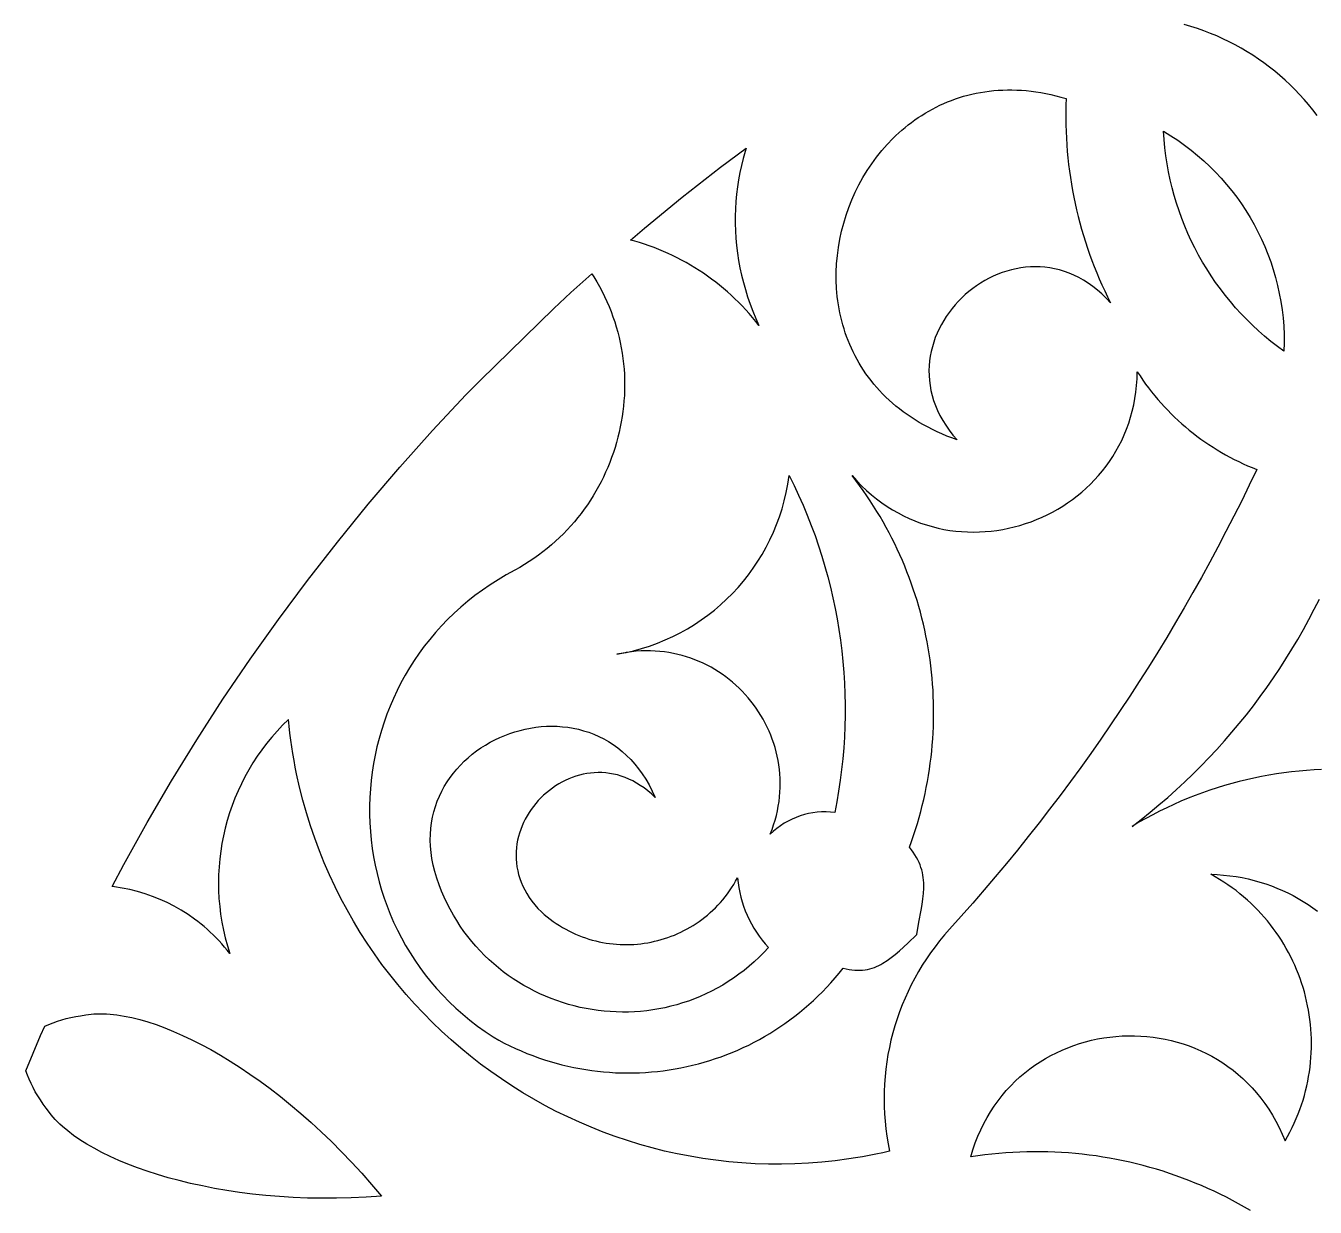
# Model space of a CAD drawing. Extents: x -1145 to -490, y -328 to 327.
# Drawn here: x -933.3 to -859.5, y 39.4 to 106.9 of the extents above; entities that cross this region are included whole.
import ezdxf

# ---------------------------------------------------------------- set-up
doc = ezdxf.new("R2010")
doc.units = 0
doc.layers.add('LAYER_1', color=18, linetype='CONTINUOUS')

msp = doc.modelspace()

# ---------------------------------------------------------------- linework, layer by layer
at = {"layer": 'LAYER_1'}
for points in [[(-859.421, 101.824), (-859.659, 102.134), (-859.905, 102.437), (-860.16, 102.733), (-860.422, 103.021), (-860.691, 103.302), (-860.968, 103.575), (-861.253, 103.841), (-861.544, 104.098), (-861.842, 104.347), (-862.147, 104.588), (-862.459, 104.821), (-862.776, 105.045), (-863.1, 105.261), (-863.43, 105.468), (-863.766, 105.666), (-864.108, 105.854), (-864.455, 106.034), (-864.807, 106.204), (-865.165, 106.365), (-865.527, 106.516), (-865.894, 106.657), (-866.266, 106.788), (-866.643, 106.909), (-867.023, 107.02)], [(-859.161, 64.395), (-859.593, 64.375), (-860.025, 64.347), (-860.456, 64.31), (-860.887, 64.265), (-861.317, 64.211), (-861.747, 64.15), (-862.176, 64.08), (-862.604, 64.001), (-863.031, 63.914), (-863.457, 63.819), (-863.881, 63.716), (-864.304, 63.604), (-864.726, 63.484), (-865.145, 63.355), (-865.563, 63.218), (-865.98, 63.072), (-866.394, 62.918), (-866.806, 62.755), (-867.215, 62.584), (-867.622, 62.405), (-868.027, 62.216), (-868.429, 62.02), (-868.828, 61.815), (-869.225, 61.601), (-869.618, 61.379), (-870.008, 61.148), (-869.486, 61.55), (-868.972, 61.96), (-868.466, 62.38), (-867.968, 62.808), (-867.478, 63.245), (-866.997, 63.69), (-866.525, 64.143), (-866.061, 64.604), (-865.606, 65.074), (-865.159, 65.551), (-864.722, 66.036), (-864.294, 66.529), (-863.874, 67.029), (-863.464, 67.537), (-863.063, 68.052), (-862.672, 68.573), (-862.29, 69.102), (-861.917, 69.638), (-861.554, 70.18), (-861.201, 70.729), (-860.858, 71.285), (-860.525, 71.847), (-860.202, 72.414), (-859.889, 72.988), (-859.586, 73.568), (-859.293, 74.154)], [(-863.227, 39.17), (-863.567, 39.368), (-863.911, 39.56), (-864.257, 39.747), (-864.606, 39.928), (-864.957, 40.103), (-865.312, 40.272), (-865.669, 40.435), (-866.028, 40.593), (-866.39, 40.745), (-866.755, 40.89), (-867.122, 41.03), (-867.491, 41.164), (-867.862, 41.292), (-868.236, 41.413), (-868.611, 41.529), (-868.988, 41.638), (-869.368, 41.742), (-869.749, 41.839), (-870.131, 41.93), (-870.516, 42.014), (-870.902, 42.093), (-871.289, 42.165), (-871.678, 42.231), (-872.068, 42.29), (-872.46, 42.343), (-872.853, 42.39), (-873.246, 42.43), (-873.641, 42.464), (-874.037, 42.491), (-874.434, 42.512), (-874.832, 42.526), (-875.23, 42.533), (-875.629, 42.534), (-876.028, 42.528), (-876.428, 42.516), (-876.829, 42.497), (-877.23, 42.471), (-877.631, 42.438), (-878.032, 42.399), (-878.434, 42.353), (-878.835, 42.3), (-879.237, 42.24), (-879.115, 42.644), (-878.979, 43.037), (-878.829, 43.418), (-878.667, 43.787), (-878.492, 44.144), (-878.305, 44.489), (-878.106, 44.821), (-877.896, 45.142), (-877.675, 45.451), (-877.443, 45.747), (-877.202, 46.031), (-876.951, 46.304), (-876.691, 46.563), (-876.422, 46.811), (-876.144, 47.047), (-875.859, 47.27), (-875.567, 47.481), (-875.267, 47.679), (-874.961, 47.866), (-874.649, 48.04), (-874.331, 48.201), (-874.007, 48.35), (-873.679, 48.487), (-873.346, 48.612), (-873.009, 48.724), (-872.669, 48.823), (-872.325, 48.91), (-871.979, 48.984), (-871.63, 49.046), (-871.279, 49.096), (-870.927, 49.132), (-870.574, 49.157), (-870.22, 49.168), (-869.866, 49.167), (-869.512, 49.153), (-869.159, 49.127), (-868.807, 49.088), (-868.456, 49.036), (-868.107, 48.971), (-867.761, 48.894), (-867.417, 48.804), (-867.077, 48.701), (-866.74, 48.585), (-866.407, 48.456), (-866.079, 48.314), (-865.756, 48.16), (-865.437, 47.992), (-865.125, 47.812), (-864.819, 47.619), (-864.519, 47.412), (-864.227, 47.193), (-863.942, 46.961), (-863.665, 46.715), (-863.396, 46.457), (-863.136, 46.185), (-862.885, 45.901), (-862.643, 45.603), (-862.412, 45.292), (-862.191, 44.967), (-861.981, 44.63), (-861.782, 44.279), (-861.595, 43.916), (-861.42, 43.538), (-861.257, 43.148), (-861.113, 43.401), (-860.977, 43.656), (-860.848, 43.913), (-860.726, 44.172), (-860.612, 44.433), (-860.505, 44.696), (-860.405, 44.959), (-860.312, 45.225), (-860.227, 45.491), (-860.148, 45.759), (-860.077, 46.027), (-860.012, 46.297), (-859.955, 46.567), (-859.905, 46.838), (-859.861, 47.109), (-859.825, 47.381), (-859.795, 47.653), (-859.772, 47.925), (-859.756, 48.197), (-859.747, 48.469), (-859.744, 48.741), (-859.748, 49.012), (-859.759, 49.283), (-859.777, 49.553), (-859.801, 49.822), (-859.831, 50.091), (-859.868, 50.358), (-859.912, 50.625), (-859.962, 50.89), (-860.018, 51.154), (-860.081, 51.416), (-860.15, 51.677), (-860.226, 51.936), (-860.308, 52.192), (-860.396, 52.447), (-860.49, 52.7), (-860.59, 52.951), (-860.697, 53.199), (-860.809, 53.445), (-860.928, 53.688), (-861.053, 53.928), (-861.183, 54.166), (-861.32, 54.4), (-861.462, 54.631), (-861.611, 54.859), (-861.765, 55.084), (-861.925, 55.305), (-862.091, 55.523), (-862.263, 55.737), (-862.44, 55.946), (-862.623, 56.152), (-862.812, 56.354), (-863.006, 56.552), (-863.206, 56.745), (-863.411, 56.933), (-863.622, 57.117), (-863.838, 57.296), (-864.06, 57.471), (-864.287, 57.64), (-864.52, 57.804), (-864.758, 57.963), (-865.001, 58.117), (-865.249, 58.265), (-865.503, 58.407), (-865.134, 58.392), (-864.771, 58.365), (-864.411, 58.326), (-864.057, 58.275), (-863.707, 58.214), (-863.362, 58.141), (-863.022, 58.058), (-862.688, 57.964), (-862.358, 57.859), (-862.035, 57.745), (-861.717, 57.62), (-861.404, 57.486), (-861.098, 57.343), (-860.798, 57.19), (-860.503, 57.028), (-860.215, 56.857), (-859.934, 56.678), (-859.659, 56.49), (-859.39, 56.295)]]:
    msp.add_lwpolyline(points, dxfattribs=at)
for points in [[(-876.607, 103.275), (-876.336, 103.261), (-876.062, 103.24), (-875.786, 103.211), (-875.507, 103.174), (-875.225, 103.13), (-874.941, 103.078), (-874.655, 103.018), (-874.366, 102.951), (-874.075, 102.875), (-873.781, 102.791), (-873.794, 102.411), (-873.8, 102.032), (-873.801, 101.653), (-873.795, 101.274), (-873.784, 100.895), (-873.766, 100.517), (-873.742, 100.14), (-873.713, 99.763), (-873.677, 99.387), (-873.635, 99.011), (-873.588, 98.637), (-873.534, 98.264), (-873.475, 97.891), (-873.409, 97.52), (-873.338, 97.149), (-873.261, 96.78), (-873.177, 96.412), (-873.089, 96.046), (-872.994, 95.681), (-872.893, 95.317), (-872.787, 94.955), (-872.674, 94.595), (-872.556, 94.236), (-872.433, 93.879), (-872.303, 93.524), (-872.168, 93.171), (-872.027, 92.819), (-871.88, 92.47), (-871.728, 92.123), (-871.57, 91.778), (-871.406, 91.436), (-871.237, 91.096), (-871.484, 91.36), (-871.737, 91.605), (-871.993, 91.83), (-872.254, 92.037), (-872.519, 92.224), (-872.786, 92.394), (-873.057, 92.545), (-873.329, 92.68), (-873.604, 92.796), (-873.881, 92.897), (-874.158, 92.98), (-874.436, 93.048), (-874.715, 93.099), (-874.994, 93.136), (-875.272, 93.157), (-875.55, 93.164), (-875.826, 93.156), (-876.101, 93.135), (-876.373, 93.099), (-876.643, 93.051), (-876.911, 92.99), (-877.175, 92.916), (-877.435, 92.83), (-877.692, 92.732), (-877.944, 92.623), (-878.191, 92.503), (-878.433, 92.371), (-878.669, 92.23), (-878.899, 92.079), (-879.123, 91.918), (-879.34, 91.747), (-879.55, 91.568), (-879.752, 91.38), (-879.946, 91.184), (-880.131, 90.98), (-880.308, 90.769), (-880.475, 90.55), (-880.633, 90.325), (-880.78, 90.093), (-880.918, 89.855), (-881.044, 89.611), (-881.159, 89.363), (-881.262, 89.109), (-881.353, 88.85), (-881.432, 88.587), (-881.498, 88.321), (-881.551, 88.05), (-881.59, 87.777), (-881.614, 87.501), (-881.625, 87.222), (-881.62, 86.941), (-881.6, 86.658), (-881.565, 86.374), (-881.513, 86.089), (-881.445, 85.803), (-881.36, 85.517), (-881.257, 85.231), (-881.137, 84.946), (-880.999, 84.661), (-880.842, 84.377), (-880.667, 84.095), (-880.472, 83.814), (-880.257, 83.536), (-880.022, 83.26), (-880.316, 83.367), (-880.602, 83.48), (-880.882, 83.597), (-881.155, 83.72), (-881.421, 83.847), (-881.68, 83.979), (-881.933, 84.115), (-882.179, 84.256), (-882.418, 84.402), (-882.65, 84.552), (-882.876, 84.706), (-883.095, 84.864), (-883.308, 85.026), (-883.515, 85.192), (-883.715, 85.362), (-883.908, 85.535), (-884.095, 85.712), (-884.276, 85.893), (-884.45, 86.076), (-884.618, 86.263), (-884.78, 86.454), (-884.936, 86.647), (-885.086, 86.843), (-885.229, 87.042), (-885.367, 87.244), (-885.498, 87.448), (-885.623, 87.655), (-885.743, 87.864), (-885.856, 88.076), (-885.964, 88.29), (-886.065, 88.505), (-886.161, 88.723), (-886.251, 88.943), (-886.335, 89.164), (-886.414, 89.388), (-886.487, 89.612), (-886.554, 89.838), (-886.616, 90.066), (-886.672, 90.295), (-886.722, 90.524), (-886.767, 90.755), (-886.807, 90.987), (-886.841, 91.22), (-886.869, 91.453), (-886.911, 91.922), (-886.931, 92.392), (-886.93, 92.863), (-886.909, 93.333), (-886.868, 93.803), (-886.807, 94.271), (-886.726, 94.736), (-886.625, 95.198), (-886.506, 95.656), (-886.368, 96.108), (-886.211, 96.554), (-886.036, 96.994), (-885.844, 97.425), (-885.633, 97.848), (-885.406, 98.262), (-885.161, 98.666), (-884.899, 99.058), (-884.622, 99.439), (-884.328, 99.806), (-884.018, 100.16), (-883.692, 100.5), (-883.524, 100.664), (-883.351, 100.824), (-883.175, 100.98), (-882.996, 101.132), (-882.812, 101.28), (-882.625, 101.424), (-882.435, 101.562), (-882.241, 101.697), (-882.043, 101.826), (-881.842, 101.951), (-881.637, 102.071), (-881.429, 102.186), (-881.218, 102.296), (-881.003, 102.401), (-880.785, 102.5), (-880.563, 102.594), (-880.339, 102.683), (-880.111, 102.766), (-879.88, 102.843), (-879.646, 102.914), (-879.409, 102.979), (-879.169, 103.039), (-878.926, 103.092), (-878.679, 103.139), (-878.43, 103.179), (-878.178, 103.213), (-877.923, 103.241), (-877.666, 103.261), (-877.405, 103.275), (-877.142, 103.282), (-876.876, 103.282)], [(-867.797, 100.663), (-867.397, 100.4), (-867.007, 100.124), (-866.628, 99.836), (-866.261, 99.536), (-865.905, 99.225), (-865.561, 98.904), (-865.229, 98.571), (-864.908, 98.228), (-864.6, 97.876), (-864.305, 97.514), (-864.022, 97.142), (-863.752, 96.762), (-863.495, 96.373), (-863.251, 95.976), (-863.02, 95.572), (-862.804, 95.16), (-862.6, 94.74), (-862.411, 94.314), (-862.237, 93.882), (-862.076, 93.444), (-861.93, 93), (-861.799, 92.55), (-861.683, 92.096), (-861.582, 91.637), (-861.496, 91.174), (-861.426, 90.707), (-861.371, 90.236), (-861.333, 89.762), (-861.31, 89.285), (-861.304, 88.806), (-861.315, 88.325), (-861.694, 88.604), (-862.064, 88.894), (-862.425, 89.192), (-862.776, 89.501), (-863.117, 89.818), (-863.449, 90.144), (-863.771, 90.478), (-864.083, 90.821), (-864.384, 91.172), (-864.676, 91.53), (-864.956, 91.897), (-865.227, 92.27), (-865.486, 92.651), (-865.735, 93.038), (-865.973, 93.432), (-866.199, 93.833), (-866.415, 94.24), (-866.619, 94.652), (-866.811, 95.071), (-866.992, 95.494), (-867.161, 95.923), (-867.319, 96.357), (-867.464, 96.795), (-867.597, 97.238), (-867.718, 97.686), (-867.826, 98.137), (-867.922, 98.592), (-868.005, 99.05), (-868.076, 99.512), (-868.133, 99.976), (-868.178, 100.444), (-868.209, 100.914)], [(-892.145, 99.764), (-892.257, 99.363), (-892.357, 98.958), (-892.445, 98.55), (-892.52, 98.14), (-892.583, 97.727), (-892.633, 97.312), (-892.671, 96.895), (-892.696, 96.477), (-892.708, 96.057), (-892.708, 95.636), (-892.694, 95.215), (-892.669, 94.793), (-892.63, 94.371), (-892.579, 93.949), (-892.514, 93.528), (-892.437, 93.108), (-892.347, 92.688), (-892.244, 92.27), (-892.128, 91.854), (-891.999, 91.439), (-891.857, 91.027), (-891.702, 90.618), (-891.533, 90.211), (-891.352, 89.807), (-891.535, 90.039), (-891.722, 90.266), (-891.914, 90.489), (-892.111, 90.707), (-892.311, 90.921), (-892.516, 91.13), (-892.725, 91.335), (-892.938, 91.535), (-893.155, 91.73), (-893.376, 91.92), (-893.601, 92.105), (-893.829, 92.286), (-894.061, 92.461), (-894.296, 92.631), (-894.534, 92.797), (-894.776, 92.957), (-895.022, 93.111), (-895.27, 93.261), (-895.521, 93.405), (-895.775, 93.544), (-896.032, 93.678), (-896.292, 93.805), (-896.555, 93.928), (-896.82, 94.045), (-897.087, 94.156), (-897.357, 94.261), (-897.63, 94.361), (-897.904, 94.454), (-898.181, 94.542), (-898.459, 94.624), (-898.708, 94.691), (-897.904, 95.378), (-895.742, 97.144), (-893.543, 98.859), (-892.089, 99.942)], [(-900.804, 92.58), (-900.636, 92.305), (-900.477, 92.027), (-900.327, 91.746), (-900.186, 91.463), (-900.052, 91.177), (-899.928, 90.889), (-899.811, 90.599), (-899.703, 90.307), (-899.603, 90.013), (-899.512, 89.717), (-899.429, 89.42), (-899.354, 89.122), (-899.287, 88.822), (-899.228, 88.522), (-899.177, 88.22), (-899.134, 87.918), (-899.099, 87.615), (-899.072, 87.312), (-899.053, 87.009), (-899.042, 86.706), (-899.038, 86.402), (-899.042, 86.099), (-899.054, 85.797), (-899.074, 85.494), (-899.101, 85.193), (-899.135, 84.892), (-899.177, 84.593), (-899.227, 84.294), (-899.284, 83.997), (-899.348, 83.702), (-899.42, 83.408), (-899.499, 83.115), (-899.585, 82.825), (-899.679, 82.537), (-899.779, 82.251), (-899.887, 81.968), (-900.002, 81.687), (-900.124, 81.409), (-900.252, 81.133), (-900.388, 80.861), (-900.531, 80.592), (-900.68, 80.327), (-900.836, 80.064), (-900.999, 79.806), (-901.169, 79.551), (-901.345, 79.301), (-901.528, 79.054), (-901.718, 78.812), (-901.914, 78.574), (-902.117, 78.341), (-902.326, 78.112), (-902.541, 77.889), (-902.763, 77.67), (-902.991, 77.457), (-903.225, 77.249), (-903.466, 77.047), (-903.713, 76.851), (-903.966, 76.66), (-904.225, 76.475), (-904.49, 76.296), (-904.761, 76.124), (-905.038, 75.958), (-905.321, 75.799), (-905.806, 75.535), (-906.276, 75.258), (-906.733, 74.968), (-907.175, 74.665), (-907.602, 74.351), (-908.015, 74.024), (-908.413, 73.687), (-908.797, 73.339), (-909.167, 72.981), (-909.522, 72.612), (-909.862, 72.235), (-910.187, 71.847), (-910.499, 71.452), (-910.795, 71.048), (-911.077, 70.635), (-911.344, 70.216), (-911.596, 69.789), (-911.834, 69.355), (-912.057, 68.916), (-912.266, 68.47), (-912.459, 68.018), (-912.638, 67.562), (-912.802, 67.101), (-912.951, 66.635), (-913.085, 66.166), (-913.205, 65.693), (-913.309, 65.217), (-913.399, 64.738), (-913.474, 64.257), (-913.534, 63.774), (-913.579, 63.29), (-913.609, 62.804), (-913.624, 62.318), (-913.624, 61.831), (-913.609, 61.345), (-913.579, 60.859), (-913.534, 60.374), (-913.474, 59.89), (-913.398, 59.409), (-913.308, 58.929), (-913.203, 58.451), (-913.082, 57.977), (-912.946, 57.506), (-912.795, 57.039), (-912.629, 56.576), (-912.447, 56.117), (-912.251, 55.663), (-912.039, 55.215), (-911.812, 54.773), (-911.569, 54.336), (-911.311, 53.906), (-911.038, 53.484), (-910.75, 53.068), (-910.446, 52.66), (-910.127, 52.261), (-909.792, 51.87), (-909.442, 51.488), (-909.076, 51.115), (-908.695, 50.752), (-908.299, 50.4), (-907.887, 50.058), (-907.459, 49.727), (-907.016, 49.407), (-906.558, 49.099), (-906.241, 48.923), (-905.922, 48.754), (-905.601, 48.594), (-905.277, 48.442), (-904.952, 48.298), (-904.624, 48.162), (-904.294, 48.033), (-903.963, 47.913), (-903.63, 47.8), (-903.295, 47.696), (-902.959, 47.599), (-902.622, 47.51), (-902.284, 47.429), (-901.945, 47.356), (-901.605, 47.29), (-901.264, 47.232), (-900.922, 47.182), (-900.58, 47.139), (-900.238, 47.104), (-899.896, 47.077), (-899.553, 47.057), (-899.21, 47.045), (-898.868, 47.04), (-898.526, 47.043), (-898.184, 47.054), (-897.843, 47.071), (-897.503, 47.097), (-897.163, 47.129), (-896.824, 47.169), (-896.486, 47.217), (-896.15, 47.272), (-895.815, 47.334), (-895.481, 47.403), (-895.148, 47.48), (-894.818, 47.564), (-894.489, 47.655), (-894.162, 47.753), (-893.838, 47.859), (-893.515, 47.971), (-893.195, 48.091), (-892.877, 48.218), (-892.562, 48.352), (-892.25, 48.493), (-891.94, 48.64), (-891.633, 48.795), (-891.33, 48.957), (-891.03, 49.126), (-890.733, 49.302), (-890.439, 49.484), (-890.149, 49.674), (-889.863, 49.87), (-889.581, 50.073), (-889.302, 50.283), (-889.028, 50.5), (-888.758, 50.723), (-888.493, 50.953), (-888.232, 51.19), (-887.975, 51.434), (-887.723, 51.684), (-887.476, 51.941), (-887.235, 52.204), (-886.998, 52.474), (-886.766, 52.75), (-886.54, 53.033), (-886.366, 52.992), (-886.197, 52.959), (-886.033, 52.936), (-885.874, 52.921), (-885.72, 52.914), (-885.57, 52.915), (-885.425, 52.924), (-885.283, 52.941), (-885.145, 52.965), (-885.011, 52.996), (-884.879, 53.033), (-884.75, 53.078), (-884.624, 53.128), (-884.5, 53.185), (-884.378, 53.247), (-884.257, 53.315), (-884.02, 53.467), (-883.786, 53.637), (-883.554, 53.825), (-883.32, 54.029), (-882.84, 54.473), (-882.329, 54.955), (-882.198, 55.676), (-882.07, 56.356), (-882.015, 56.682), (-881.97, 57.001), (-881.939, 57.312), (-881.923, 57.618), (-881.927, 57.918), (-881.937, 58.067), (-881.953, 58.215), (-881.975, 58.362), (-882.004, 58.508), (-882.041, 58.653), (-882.084, 58.798), (-882.136, 58.943), (-882.195, 59.087), (-882.263, 59.231), (-882.341, 59.375), (-882.427, 59.519), (-882.524, 59.664), (-882.63, 59.808), (-882.747, 59.953), (-882.625, 60.29), (-882.508, 60.629), (-882.397, 60.968), (-882.291, 61.308), (-882.191, 61.65), (-882.097, 61.992), (-882.009, 62.336), (-881.926, 62.68), (-881.849, 63.025), (-881.778, 63.37), (-881.712, 63.717), (-881.652, 64.063), (-881.598, 64.411), (-881.549, 64.758), (-881.505, 65.106), (-881.468, 65.455), (-881.435, 65.803), (-881.409, 66.152), (-881.388, 66.501), (-881.372, 66.85), (-881.362, 67.198), (-881.358, 67.547), (-881.359, 67.896), (-881.366, 68.244), (-881.378, 68.592), (-881.395, 68.939), (-881.418, 69.286), (-881.447, 69.633), (-881.481, 69.979), (-881.52, 70.325), (-881.565, 70.669), (-881.615, 71.013), (-881.671, 71.356), (-881.732, 71.699), (-881.799, 72.04), (-881.87, 72.38), (-881.948, 72.719), (-882.03, 73.057), (-882.118, 73.394), (-882.212, 73.73), (-882.31, 74.064), (-882.414, 74.396), (-882.523, 74.727), (-882.638, 75.057), (-882.758, 75.385), (-882.883, 75.711), (-883.013, 76.036), (-883.149, 76.359), (-883.29, 76.679), (-883.436, 76.998), (-883.587, 77.315), (-883.744, 77.63), (-883.906, 77.942), (-884.073, 78.253), (-884.245, 78.561), (-884.422, 78.867), (-884.605, 79.17), (-884.792, 79.471), (-884.985, 79.769), (-885.183, 80.065), (-885.386, 80.358), (-885.595, 80.648), (-885.808, 80.935), (-886.026, 81.22), (-885.759, 80.922), (-885.484, 80.639), (-885.202, 80.372), (-884.915, 80.119), (-884.621, 79.882), (-884.323, 79.659), (-884.019, 79.451), (-883.71, 79.257), (-883.396, 79.078), (-883.079, 78.912), (-882.758, 78.761), (-882.433, 78.624), (-882.106, 78.5), (-881.776, 78.39), (-881.443, 78.294), (-881.109, 78.211), (-880.773, 78.141), (-880.436, 78.084), (-880.098, 78.04), (-879.759, 78.008), (-879.42, 77.99), (-879.081, 77.984), (-878.743, 77.99), (-878.406, 78.008), (-878.07, 78.039), (-877.735, 78.081), (-877.403, 78.136), (-877.072, 78.202), (-876.745, 78.279), (-876.42, 78.368), (-876.099, 78.468), (-875.782, 78.579), (-875.468, 78.701), (-875.159, 78.834), (-874.855, 78.977), (-874.556, 79.131), (-874.262, 79.296), (-873.975, 79.471), (-873.693, 79.655), (-873.418, 79.85), (-873.15, 80.055), (-872.889, 80.269), (-872.636, 80.493), (-872.391, 80.726), (-872.154, 80.969), (-871.926, 81.221), (-871.707, 81.481), (-871.497, 81.751), (-871.297, 82.029), (-871.107, 82.316), (-870.927, 82.611), (-870.759, 82.914), (-870.601, 83.226), (-870.455, 83.546), (-870.321, 83.873), (-870.199, 84.208), (-870.09, 84.551), (-869.993, 84.901), (-869.91, 85.259), (-869.841, 85.624), (-869.785, 85.995), (-869.744, 86.374), (-869.718, 86.759), (-869.706, 87.151), (-869.552, 86.915), (-869.393, 86.683), (-869.229, 86.454), (-869.061, 86.228), (-868.889, 86.006), (-868.713, 85.788), (-868.532, 85.574), (-868.348, 85.363), (-868.16, 85.156), (-867.967, 84.953), (-867.771, 84.754), (-867.571, 84.558), (-867.367, 84.367), (-867.16, 84.18), (-866.949, 83.997), (-866.735, 83.818), (-866.517, 83.644), (-866.295, 83.473), (-866.07, 83.307), (-865.842, 83.146), (-865.611, 82.989), (-865.376, 82.836), (-865.139, 82.688), (-864.898, 82.544), (-864.655, 82.405), (-864.408, 82.271), (-864.159, 82.142), (-863.906, 82.017), (-863.651, 81.897), (-863.394, 81.782), (-863.134, 81.672), (-862.871, 81.567), (-863.299, 80.671), (-863.736, 79.779), (-864.181, 78.891), (-864.633, 78.008), (-865.094, 77.129), (-865.563, 76.255), (-866.04, 75.385), (-866.525, 74.519), (-867.017, 73.659), (-867.518, 72.803), (-868.026, 71.952), (-868.542, 71.106), (-869.066, 70.264), (-869.597, 69.428), (-870.137, 68.596), (-870.683, 67.77), (-871.238, 66.948), (-871.8, 66.132), (-872.37, 65.321), (-872.947, 64.515), (-873.531, 63.715), (-874.123, 62.92), (-874.723, 62.13), (-875.33, 61.346), (-875.944, 60.567), (-876.565, 59.793), (-877.194, 59.026), (-877.83, 58.264), (-878.473, 57.508), (-879.123, 56.757), (-879.781, 56.012), (-880.445, 55.274), (-880.451, 55.262), (-880.738, 54.936), (-881.014, 54.603), (-881.278, 54.263), (-881.532, 53.916), (-881.775, 53.563), (-882.007, 53.203), (-882.228, 52.838), (-882.437, 52.467), (-882.635, 52.09), (-882.821, 51.709), (-882.996, 51.322), (-883.159, 50.931), (-883.311, 50.536), (-883.451, 50.137), (-883.579, 49.734), (-883.695, 49.327), (-883.8, 48.918), (-883.892, 48.505), (-883.972, 48.09), (-884.04, 47.672), (-884.096, 47.252), (-884.14, 46.83), (-884.171, 46.407), (-884.19, 45.982), (-884.196, 45.556), (-884.19, 45.129), (-884.17, 44.702), (-884.139, 44.275), (-884.094, 43.847), (-884.036, 43.42), (-883.966, 42.993), (-883.882, 42.568), (-884.271, 42.48), (-884.659, 42.398), (-885.047, 42.321), (-885.435, 42.25), (-885.823, 42.185), (-886.21, 42.125), (-886.983, 42.022), (-887.755, 41.94), (-888.524, 41.88), (-889.291, 41.842), (-890.054, 41.824), (-890.815, 41.827), (-891.572, 41.851), (-892.326, 41.895), (-893.075, 41.96), (-893.819, 42.044), (-894.559, 42.148), (-895.294, 42.271), (-896.024, 42.414), (-896.747, 42.575), (-897.465, 42.756), (-898.176, 42.954), (-898.88, 43.171), (-899.577, 43.407), (-900.267, 43.659), (-900.95, 43.93), (-901.624, 44.218), (-902.289, 44.522), (-902.947, 44.844), (-903.595, 45.183), (-904.233, 45.537), (-904.863, 45.908), (-905.482, 46.295), (-906.09, 46.698), (-906.689, 47.116), (-907.276, 47.549), (-907.852, 47.997), (-908.416, 48.461), (-908.969, 48.938), (-909.509, 49.43), (-910.036, 49.936), (-910.551, 50.456), (-911.052, 50.989), (-911.54, 51.536), (-912.014, 52.096), (-912.474, 52.669), (-912.919, 53.255), (-913.35, 53.853), (-913.765, 54.463), (-914.165, 55.085), (-914.549, 55.719), (-914.916, 56.364), (-915.268, 57.021), (-915.602, 57.689), (-915.92, 58.367), (-916.219, 59.056), (-916.502, 59.756), (-916.766, 60.466), (-917.011, 61.185), (-917.238, 61.914), (-917.446, 62.653), (-917.634, 63.4), (-917.803, 64.157), (-917.88, 64.539), (-917.952, 64.922), (-918.019, 65.308), (-918.08, 65.696), (-918.137, 66.086), (-918.188, 66.478), (-918.234, 66.872), (-918.274, 67.268), (-918.606, 66.94), (-918.924, 66.602), (-919.228, 66.254), (-919.518, 65.897), (-919.794, 65.532), (-920.057, 65.158), (-920.305, 64.776), (-920.539, 64.387), (-920.759, 63.991), (-920.964, 63.588), (-921.155, 63.179), (-921.331, 62.764), (-921.493, 62.344), (-921.639, 61.918), (-921.771, 61.488), (-921.887, 61.054), (-921.989, 60.616), (-922.075, 60.175), (-922.146, 59.731), (-922.202, 59.284), (-922.242, 58.835), (-922.266, 58.384), (-922.274, 57.932), (-922.267, 57.479), (-922.244, 57.026), (-922.205, 56.572), (-922.149, 56.119), (-922.077, 55.667), (-921.989, 55.216), (-921.885, 54.766), (-921.764, 54.318), (-921.626, 53.873), (-921.775, 54.062), (-921.927, 54.246), (-922.084, 54.426), (-922.243, 54.602), (-922.407, 54.773), (-922.573, 54.939), (-922.743, 55.101), (-922.916, 55.258), (-923.092, 55.411), (-923.271, 55.559), (-923.453, 55.703), (-923.638, 55.842), (-924.015, 56.106), (-924.402, 56.351), (-924.799, 56.577), (-925.205, 56.784), (-925.618, 56.972), (-926.039, 57.141), (-926.466, 57.291), (-926.899, 57.421), (-927.337, 57.531), (-927.78, 57.621), (-928.226, 57.692), (-928.353, 57.706), (-927.686, 58.971), (-926.352, 61.37), (-924.962, 63.746), (-923.516, 66.098), (-922.015, 68.422), (-920.458, 70.718), (-918.848, 72.984), (-917.185, 75.217), (-915.471, 77.415), (-913.705, 79.577), (-911.89, 81.702), (-910.026, 83.787), (-908.115, 85.831), (-907.291, 86.673), (-903.092, 90.784), (-902.113, 91.699), (-900.922, 92.764)], [(-889.346, 80.653), (-889.081, 80.088), (-888.829, 79.519), (-888.588, 78.946), (-888.361, 78.368), (-888.146, 77.786), (-887.943, 77.201), (-887.753, 76.612), (-887.575, 76.019), (-887.41, 75.424), (-887.258, 74.825), (-887.118, 74.224), (-886.991, 73.621), (-886.876, 73.014), (-886.775, 72.406), (-886.686, 71.796), (-886.609, 71.184), (-886.546, 70.571), (-886.495, 69.956), (-886.458, 69.341), (-886.433, 68.724), (-886.421, 68.106), (-886.422, 67.489), (-886.436, 66.87), (-886.463, 66.252), (-886.503, 65.634), (-886.556, 65.016), (-886.622, 64.399), (-886.701, 63.782), (-886.794, 63.166), (-886.899, 62.551), (-887.018, 61.938), (-887.267, 61.965), (-887.516, 61.977), (-887.766, 61.974), (-888.016, 61.957), (-888.264, 61.925), (-888.51, 61.879), (-888.754, 61.82), (-888.994, 61.746), (-889.23, 61.66), (-889.461, 61.56), (-889.687, 61.447), (-889.907, 61.322), (-890.119, 61.184), (-890.324, 61.035), (-890.52, 60.873), (-890.707, 60.699), (-890.604, 60.967), (-890.512, 61.236), (-890.43, 61.504), (-890.358, 61.772), (-890.297, 62.04), (-890.246, 62.307), (-890.204, 62.574), (-890.173, 62.84), (-890.151, 63.104), (-890.139, 63.368), (-890.136, 63.63), (-890.142, 63.89), (-890.157, 64.149), (-890.182, 64.406), (-890.215, 64.661), (-890.256, 64.914), (-890.306, 65.164), (-890.365, 65.411), (-890.431, 65.656), (-890.506, 65.898), (-890.588, 66.137), (-890.679, 66.372), (-890.776, 66.604), (-890.882, 66.832), (-890.994, 67.057), (-891.114, 67.277), (-891.24, 67.494), (-891.374, 67.706), (-891.514, 67.913), (-891.661, 68.116), (-891.814, 68.314), (-891.973, 68.507), (-892.139, 68.695), (-892.31, 68.877), (-892.487, 69.054), (-892.67, 69.225), (-892.859, 69.391), (-893.052, 69.55), (-893.251, 69.703), (-893.455, 69.849), (-893.664, 69.989), (-893.878, 70.122), (-894.096, 70.249), (-894.319, 70.368), (-894.546, 70.48), (-894.778, 70.584), (-895.013, 70.681), (-895.252, 70.77), (-895.495, 70.851), (-895.742, 70.924), (-895.992, 70.988), (-896.245, 71.044), (-896.502, 71.092), (-896.761, 71.13), (-897.023, 71.16), (-897.288, 71.18), (-897.556, 71.191), (-897.826, 71.192), (-898.098, 71.184), (-898.372, 71.166), (-898.648, 71.138), (-898.926, 71.099), (-898.945, 71.096), (-898.531, 71.192), (-898.064, 71.32), (-897.605, 71.466), (-897.154, 71.63), (-896.712, 71.811), (-896.28, 72.009), (-895.857, 72.223), (-895.444, 72.453), (-895.042, 72.699), (-894.651, 72.96), (-894.27, 73.235), (-893.902, 73.525), (-893.545, 73.829), (-893.201, 74.146), (-892.869, 74.477), (-892.551, 74.82), (-892.246, 75.175), (-891.955, 75.542), (-891.679, 75.921), (-891.417, 76.311), (-891.17, 76.711), (-890.939, 77.122), (-890.724, 77.543), (-890.525, 77.973), (-890.343, 78.412), (-890.178, 78.859), (-890.031, 79.315), (-889.901, 79.779), (-889.79, 80.25), (-889.697, 80.728), (-889.623, 81.213)], [(-899.005, 71.082), (-899.487, 70.991), (-899.206, 71.05), (-898.945, 71.096)], [(-902.893, 66.872), (-902.587, 66.851), (-902.282, 66.815), (-901.98, 66.766), (-901.679, 66.701), (-901.382, 66.622), (-901.088, 66.528), (-900.798, 66.419), (-900.512, 66.294), (-900.232, 66.153), (-899.957, 65.997), (-899.688, 65.825), (-899.427, 65.636), (-899.172, 65.431), (-898.925, 65.209), (-898.687, 64.97), (-898.457, 64.714), (-898.237, 64.441), (-898.027, 64.15), (-897.828, 63.842), (-897.639, 63.515), (-897.462, 63.17), (-897.298, 62.807), (-897.504, 63.002), (-897.714, 63.181), (-897.926, 63.345), (-898.14, 63.494), (-898.356, 63.629), (-898.573, 63.749), (-898.792, 63.854), (-899.012, 63.946), (-899.233, 64.024), (-899.454, 64.089), (-899.675, 64.141), (-899.897, 64.181), (-900.117, 64.208), (-900.337, 64.223), (-900.556, 64.226), (-900.774, 64.218), (-900.99, 64.199), (-901.203, 64.169), (-901.415, 64.128), (-901.624, 64.077), (-901.831, 64.016), (-902.034, 63.946), (-902.234, 63.866), (-902.43, 63.777), (-902.622, 63.679), (-902.809, 63.573), (-902.992, 63.459), (-903.17, 63.337), (-903.343, 63.207), (-903.511, 63.07), (-903.672, 62.926), (-903.828, 62.776), (-903.977, 62.619), (-904.119, 62.456), (-904.255, 62.288), (-904.383, 62.114), (-904.503, 61.934), (-904.616, 61.75), (-904.72, 61.562), (-904.816, 61.369), (-904.903, 61.172), (-904.981, 60.972), (-905.05, 60.768), (-905.109, 60.561), (-905.158, 60.352), (-905.196, 60.14), (-905.224, 59.926), (-905.242, 59.71), (-905.248, 59.492), (-905.242, 59.274), (-905.225, 59.054), (-905.196, 58.834), (-905.154, 58.613), (-905.1, 58.393), (-905.033, 58.172), (-904.953, 57.952), (-904.859, 57.733), (-904.751, 57.516), (-904.629, 57.299), (-904.492, 57.085), (-904.341, 56.872), (-904.175, 56.662), (-903.994, 56.454), (-903.797, 56.25), (-903.632, 56.105), (-903.464, 55.967), (-903.294, 55.834), (-903.121, 55.708), (-902.945, 55.587), (-902.768, 55.472), (-902.588, 55.364), (-902.405, 55.261), (-902.221, 55.163), (-902.035, 55.072), (-901.847, 54.987), (-901.658, 54.907), (-901.467, 54.833), (-901.275, 54.765), (-901.081, 54.702), (-900.886, 54.645), (-900.691, 54.594), (-900.494, 54.548), (-900.297, 54.508), (-900.098, 54.474), (-899.9, 54.445), (-899.701, 54.422), (-899.501, 54.405), (-899.302, 54.393), (-899.102, 54.386), (-898.903, 54.385), (-898.704, 54.389), (-898.505, 54.399), (-898.306, 54.414), (-898.108, 54.435), (-897.911, 54.461), (-897.714, 54.492), (-897.519, 54.529), (-897.324, 54.571), (-897.131, 54.618), (-896.939, 54.671), (-896.748, 54.729), (-896.559, 54.792), (-896.372, 54.86), (-896.186, 54.933), (-896.002, 55.012), (-895.821, 55.095), (-895.641, 55.184), (-895.464, 55.278), (-895.289, 55.377), (-895.116, 55.481), (-894.946, 55.59), (-894.779, 55.705), (-894.615, 55.824), (-894.454, 55.948), (-894.296, 56.077), (-894.141, 56.211), (-893.99, 56.35), (-893.842, 56.494), (-893.697, 56.642), (-893.557, 56.796), (-893.42, 56.954), (-893.287, 57.117), (-893.159, 57.285), (-893.034, 57.458), (-892.914, 57.635), (-892.798, 57.817), (-892.687, 58.004), (-892.581, 58.196), (-892.55, 57.918), (-892.508, 57.644), (-892.455, 57.371), (-892.39, 57.102), (-892.315, 56.836), (-892.229, 56.574), (-892.132, 56.316), (-892.025, 56.062), (-891.907, 55.813), (-891.78, 55.568), (-891.642, 55.329), (-891.494, 55.096), (-891.336, 54.868), (-891.169, 54.647), (-890.993, 54.432), (-890.807, 54.224), (-891.075, 53.937), (-891.349, 53.663), (-891.629, 53.4), (-891.916, 53.149), (-892.208, 52.91), (-892.506, 52.683), (-892.808, 52.468), (-893.116, 52.264), (-893.428, 52.071), (-893.744, 51.89), (-894.065, 51.721), (-894.389, 51.563), (-894.716, 51.417), (-895.047, 51.281), (-895.381, 51.157), (-895.717, 51.045), (-896.056, 50.943), (-896.397, 50.853), (-896.74, 50.773), (-897.084, 50.705), (-897.43, 50.648), (-897.776, 50.601), (-898.124, 50.565), (-898.472, 50.541), (-898.82, 50.527), (-899.168, 50.523), (-899.516, 50.53), (-899.863, 50.548), (-900.209, 50.577), (-900.554, 50.616), (-900.898, 50.665), (-901.24, 50.725), (-901.58, 50.795), (-901.917, 50.875), (-902.253, 50.966), (-902.585, 51.067), (-902.914, 51.178), (-903.24, 51.299), (-903.563, 51.43), (-903.881, 51.571), (-904.196, 51.721), (-904.506, 51.882), (-904.811, 52.053), (-905.111, 52.233), (-905.407, 52.423), (-905.696, 52.623), (-905.98, 52.832), (-906.258, 53.051), (-906.529, 53.28), (-906.794, 53.518), (-907.052, 53.765), (-907.302, 54.022), (-907.546, 54.288), (-907.781, 54.563), (-908.009, 54.847), (-908.229, 55.141), (-908.44, 55.443), (-908.642, 55.755), (-908.835, 56.076), (-909.019, 56.405), (-909.193, 56.744), (-909.357, 57.091), (-909.511, 57.447), (-909.655, 57.812), (-909.789, 58.193), (-909.901, 58.568), (-909.991, 58.937), (-910.062, 59.302), (-910.112, 59.66), (-910.143, 60.012), (-910.155, 60.358), (-910.149, 60.698), (-910.124, 61.031), (-910.083, 61.357), (-910.025, 61.675), (-909.95, 61.987), (-909.86, 62.291), (-909.755, 62.587), (-909.635, 62.876), (-909.501, 63.156), (-909.354, 63.428), (-909.194, 63.691), (-909.021, 63.945), (-908.837, 64.191), (-908.641, 64.427), (-908.435, 64.653), (-908.218, 64.87), (-907.992, 65.077), (-907.757, 65.274), (-907.513, 65.461), (-907.261, 65.637), (-907.002, 65.803), (-906.735, 65.957), (-906.463, 66.1), (-906.184, 66.232), (-905.9, 66.353), (-905.612, 66.461), (-905.319, 66.558), (-905.023, 66.642), (-904.724, 66.714), (-904.422, 66.773), (-904.118, 66.819), (-903.812, 66.853), (-903.506, 66.873), (-903.199, 66.879)], [(-928.861, 50.429), (-928.672, 50.421), (-928.479, 50.408), (-928.08, 50.365), (-927.663, 50.299), (-927.229, 50.21), (-926.779, 50.097), (-926.315, 49.962), (-925.836, 49.804), (-925.345, 49.623), (-924.841, 49.42), (-924.325, 49.193), (-923.8, 48.944), (-923.264, 48.673), (-922.72, 48.379), (-922.167, 48.062), (-921.608, 47.723), (-921.042, 47.362), (-920.471, 46.978), (-919.895, 46.573), (-919.316, 46.145), (-918.734, 45.694), (-918.15, 45.222), (-917.565, 44.728), (-916.98, 44.211), (-916.395, 43.673), (-915.812, 43.113), (-915.232, 42.531), (-914.654, 41.928), (-914.081, 41.302), (-913.513, 40.655), (-912.951, 39.987), (-913.823, 39.929), (-914.682, 39.891), (-915.53, 39.871), (-916.365, 39.87), (-917.186, 39.886), (-917.993, 39.919), (-918.786, 39.968), (-919.563, 40.033), (-920.324, 40.113), (-921.068, 40.208), (-921.795, 40.317), (-922.504, 40.439), (-923.195, 40.574), (-923.866, 40.721), (-924.518, 40.879), (-925.149, 41.049), (-925.759, 41.229), (-926.348, 41.419), (-926.914, 41.618), (-927.457, 41.826), (-927.976, 42.041), (-928.471, 42.264), (-928.941, 42.494), (-929.386, 42.731), (-929.805, 42.973), (-930.196, 43.219), (-930.561, 43.471), (-930.897, 43.726), (-931.204, 43.985), (-931.347, 44.115), (-931.483, 44.246), (-931.611, 44.377), (-931.731, 44.509), (-931.844, 44.642), (-931.949, 44.774), (-932.132, 45.019), (-932.303, 45.26), (-932.463, 45.498), (-932.613, 45.734), (-932.752, 45.969), (-932.88, 46.204), (-932.999, 46.441), (-933.108, 46.68), (-933.208, 46.923), (-933.297, 47.166), (-932.448, 49.184), (-932.211, 49.714), (-931.981, 49.816), (-931.737, 49.913), (-931.49, 50.001), (-931.238, 50.079), (-930.98, 50.15), (-930.715, 50.213), (-930.443, 50.269), (-930.161, 50.318), (-929.868, 50.361), (-929.565, 50.399), (-929.396, 50.415), (-929.223, 50.426), (-929.044, 50.43)]]:
    msp.add_lwpolyline(points, close=True, dxfattribs=at)

doc.saveas('drawing.dxf')
